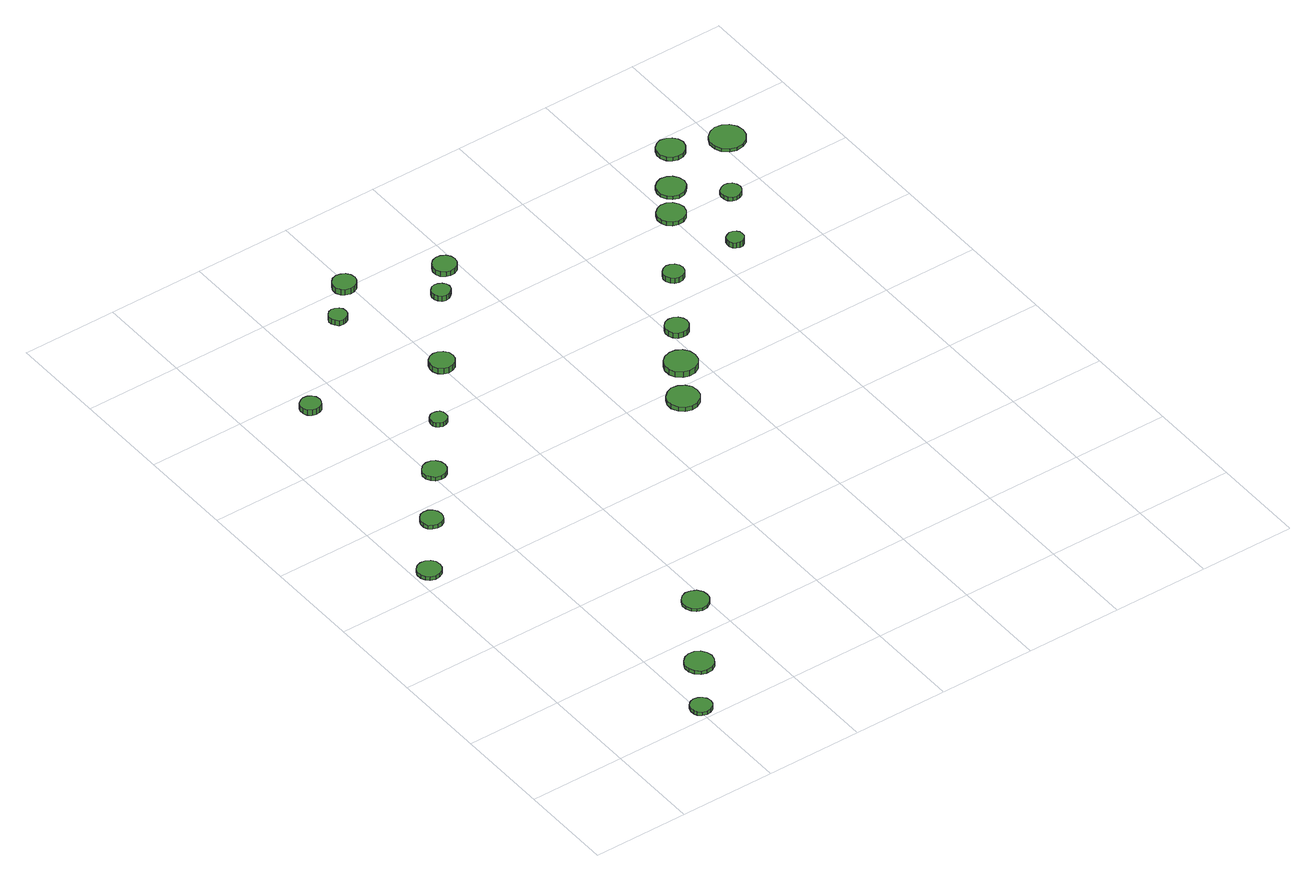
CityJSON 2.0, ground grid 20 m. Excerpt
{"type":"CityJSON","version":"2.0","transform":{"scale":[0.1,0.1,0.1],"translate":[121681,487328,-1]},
"CityObjects":{
"tree1":{"type":"SolitaryVegetationObject","attributes":{"function":"something"},"geometry":[{"type":"MultiSurface","lod":"1","boundaries":[[[0,1,2,3,4,5,6,7,8,9,10,11,12,13,14]],[[15,16,17,18,19,20,21,22,23,24,25,26,27,28,29]],[[0,29,28,1]],[[1,28,27,2]],[[2,27,26,3]],[[3,26,25,4]],[[4,25,24,5]],[[5,24,23,6]],[[6,23,22,7]],[[7,22,21,8]],[[8,21,20,9]],[[9,20,19,10]],[[10,19,18,11]],[[11,18,17,12]],[[12,17,16,13]],[[13,16,15,14]],[[14,15,29,0]]]}]},
"tree2":{"type":"SolitaryVegetationObject","attributes":{"function":"something"},"geometry":[{"type":"MultiSurface","lod":"1","boundaries":[[[30,31,32,33,34,35,36,37,38,39,40,41,42,43,44]],[[45,46,47,48,49,50,51,52,53,54,55,56,57,58,59]],[[30,59,58,31]],[[31,58,57,32]],[[32,57,56,33]],[[33,56,55,34]],[[34,55,54,35]],[[35,54,53,36]],[[36,53,52,37]],[[37,52,51,38]],[[38,51,50,39]],[[39,50,49,40]],[[40,49,48,41]],[[41,48,47,42]],[[42,47,46,43]],[[43,46,45,44]],[[44,45,59,30]]]}]},
"tree3":{"type":"SolitaryVegetationObject","attributes":{"function":"something"},"geometry":[{"type":"MultiSurface","lod":"1","boundaries":[[[60,61,62,63,64,65,66,67,68,69,70,71,72,73,74]],[[75,76,77,78,79,80,81,82,83,84,85,86,87,88,89]],[[60,89,88,61]],[[61,88,87,62]],[[62,87,86,63]],[[63,86,85,64]],[[64,85,84,65]],[[65,84,83,66]],[[66,83,82,67]],[[67,82,81,68]],[[68,81,80,69]],[[69,80,79,70]],[[70,79,78,71]],[[71,78,77,72]],[[72,77,76,73]],[[73,76,75,74]],[[74,75,89,60]]]}]},
"tree4":{"type":"SolitaryVegetationObject","attributes":{"function":"something"},"geometry":[{"type":"MultiSurface","lod":"1","boundaries":[[[90,91,92,93,94,95,96,97,98,99,100,101,102,103,104]],[[105,106,107,108,109,110,111,112,113,114,115,116,117,118,119]],[[90,119,118,91]],[[91,118,117,92]],[[92,117,116,93]],[[93,116,115,94]],[[94,115,114,95]],[[95,114,113,96]],[[96,113,112,97]],[[97,112,111,98]],[[98,111,110,99]],[[99,110,109,100]],[[100,109,108,101]],[[101,108,107,102]],[[102,107,106,103]],[[103,106,105,104]],[[104,105,119,90]]]}]},
"tree5":{"type":"SolitaryVegetationObject","attributes":{"function":"something"},"geometry":[{"type":"MultiSurface","lod":"1","boundaries":[[[120,121,122,123,124,125,126,127,128,129,130,131,132,133,134]],[[135,136,137,138,139,140,141,142,143,144,145,146,147,148,149]],[[120,149,148,121]],[[121,148,147,122]],[[122,147,146,123]],[[123,146,145,124]],[[124,145,144,125]],[[125,144,143,126]],[[126,143,142,127]],[[127,142,141,128]],[[128,141,140,129]],[[129,140,139,130]],[[130,139,138,131]],[[131,138,137,132]],[[132,137,136,133]],[[133,136,135,134]],[[134,135,149,120]]]}]},
"tree6":{"type":"SolitaryVegetationObject","attributes":{"function":"something"},"geometry":[{"type":"MultiSurface","lod":"1","boundaries":[[[150,151,152,153,154,155,156,157,158,159,160,161,162,163,164]],[[165,166,167,168,169,170,171,172,173,174,175,176,177,178,179]],[[150,179,178,151]],[[151,178,177,152]],[[152,177,176,153]],[[153,176,175,154]],[[154,175,174,155]],[[155,174,173,156]],[[156,173,172,157]],[[157,172,171,158]],[[158,171,170,159]],[[159,170,169,160]],[[160,169,168,161]],[[161,168,167,162]],[[162,167,166,163]],[[163,166,165,164]],[[164,165,179,150]]]}]},
"tree7":{"type":"SolitaryVegetationObject","attributes":{"function":"something"},"geometry":[{"type":"MultiSurface","lod":"1","boundaries":[[[180,181,182,183,184,185,186,187,188,189,190,191,192,193,194]],[[195,196,197,198,199,200,201,202,203,204,205,206,207,208,209]],[[180,209,208,181]],[[181,208,207,182]],[[182,207,206,183]],[[183,206,205,184]],[[184,205,204,185]],[[185,204,203,186]],[[186,203,202,187]],[[187,202,201,188]],[[188,201,200,189]],[[189,200,199,190]],[[190,199,198,191]],[[191,198,197,192]],[[192,197,196,193]],[[193,196,195,194]],[[194,195,209,180]]]}]},
"tree8":{"type":"SolitaryVegetationObject","attributes":{"function":"something"},"geometry":[{"type":"MultiSurface","lod":"1","boundaries":[[[210,211,212,213,214,215,216,217,218,219,220,221,222,223,224]],[[225,226,227,228,229,230,231,232,233,234,235,236,237,238,239]],[[210,239,238,211]],[[211,238,237,212]],[[212,237,236,213]],[[213,236,235,214]],[[214,235,234,215]],[[215,234,233,216]],[[216,233,232,217]],[[217,232,231,218]],[[218,231,230,219]],[[219,230,229,220]],[[220,229,228,221]],[[221,228,227,222]],[[222,227,226,223]],[[223,226,225,224]],[[224,225,239,210]]]}]},
"tree9":{"type":"SolitaryVegetationObject","attributes":{"function":"something"},"geometry":[{"type":"MultiSurface","lod":"1","boundaries":[[[240,241,242,243,244,245,246,247,248,249,250,251,252,253,254]],[[255,256,257,258,259,260,261,262,263,264,265,266,267,268,269]],[[240,269,268,241]],[[241,268,267,242]],[[242,267,266,243]],[[243,266,265,244]],[[244,265,264,245]],[[245,264,263,246]],[[246,263,262,247]],[[247,262,261,248]],[[248,261,260,249]],[[249,260,259,250]],[[250,259,258,251]],[[251,258,257,252]],[[252,257,256,253]],[[253,256,255,254]],[[254,255,269,240]]]}]},
"tree10":{"type":"SolitaryVegetationObject","attributes":{"function":"something"},"geometry":[{"type":"MultiSurface","lod":"1","boundaries":[[[270,271,272,273,274,275,276,277,278,279,280,281,282,283,284]],[[285,286,287,288,289,290,291,292,293,294,295,296,297,298,299]],[[270,299,298,271]],[[271,298,297,272]],[[272,297,296,273]],[[273,296,295,274]],[[274,295,294,275]],[[275,294,293,276]],[[276,293,292,277]],[[277,292,291,278]],[[278,291,290,279]],[[279,290,289,280]],[[280,289,288,281]],[[281,288,287,282]],[[282,287,286,283]],[[283,286,285,284]],[[284,285,299,270]]]}]},
"tree11":{"type":"SolitaryVegetationObject","attributes":{"function":"something"},"geometry":[{"type":"MultiSurface","lod":"1","boundaries":[[[300,301,302,303,304,305,306,307,308,309,310,311,312,313,314]],[[315,316,317,318,319,320,321,322,323,324,325,326,327,328,329]],[[300,329,328,301]],[[301,328,327,302]],[[302,327,326,303]],[[303,326,325,304]],[[304,325,324,305]],[[305,324,323,306]],[[306,323,322,307]],[[307,322,321,308]],[[308,321,320,309]],[[309,320,319,310]],[[310,319,318,311]],[[311,318,317,312]],[[312,317,316,313]],[[313,316,315,314]],[[314,315,329,300]]]}]},
"tree12":{"type":"SolitaryVegetationObject","attributes":{"function":"something"},"geometry":[{"type":"MultiSurface","lod":"1","boundaries":[[[330,331,332,333,334,335,336,337,338,339,340,341,342,343,344]],[[345,346,347,348,349,350,351,352,353,354,355,356,357,358,359]],[[330,359,358,331]],[[331,358,357,332]],[[332,357,356,333]],[[333,356,355,334]],[[334,355,354,335]],[[335,354,353,336]],[[336,353,352,337]],[[337,352,351,338]],[[338,351,350,339]],[[339,350,349,340]],[[340,349,348,341]],[[341,348,347,342]],[[342,347,346,343]],[[343,346,345,344]],[[344,345,359,330]]]}]},
"tree13":{"type":"SolitaryVegetationObject","attributes":{"function":"something"},"geometry":[{"type":"MultiSurface","lod":"1","boundaries":[[[360,361,362,363,364,365,366,367,368,369,370,371,372,373,374]],[[375,376,377,378,379,380,381,382,383,384,385,386,387,388,389]],[[360,389,388,361]],[[361,388,387,362]],[[362,387,386,363]],[[363,386,385,364]],[[364,385,384,365]],[[365,384,383,366]],[[366,383,382,367]],[[367,382,381,368]],[[368,381,380,369]],[[369,380,379,370]],[[370,379,378,371]],[[371,378,377,372]],[[372,377,376,373]],[[373,376,375,374]],[[374,375,389,360]]]}]},
"tree14":{"type":"SolitaryVegetationObject","attributes":{"function":"something"},"geometry":[{"type":"MultiSurface","lod":"1","boundaries":[[[390,391,392,393,394,395,396,397,398,399,400,401,402,403,404]],[[405,406,407,408,409,410,411,412,413,414,415,416,417,418,419]],[[390,419,418,391]],[[391,418,417,392]],[[392,417,416,393]],[[393,416,415,394]],[[394,415,414,395]],[[395,414,413,396]],[[396,413,412,397]],[[397,412,411,398]],[[398,411,410,399]],[[399,410,409,400]],[[400,409,408,401]],[[401,408,407,402]],[[402,407,406,403]],[[403,406,405,404]],[[404,405,419,390]]]}]},
"tree15":{"type":"SolitaryVegetationObject","attributes":{"function":"something"},"geometry":[{"type":"MultiSurface","lod":"1","boundaries":[[[420,421,422,423,424,425,426,427,428,429,430,431,432,433,434]],[[435,436,437,438,439,440,441,442,443,444,445,446,447,448,449]],[[420,449,448,421]],[[421,448,447,422]],[[422,447,446,423]],[[423,446,445,424]],[[424,445,444,425]],[[425,444,443,426]],[[426,443,442,427]],[[427,442,441,428]],[[428,441,440,429]],[[429,440,439,430]],[[430,439,438,431]],[[431,438,437,432]],[[432,437,436,433]],[[433,436,435,434]],[[434,435,449,420]]]}]},
"tree16":{"type":"SolitaryVegetationObject","attributes":{"function":"something"},"geometry":[{"type":"MultiSurface","lod":"1","boundaries":[[[450,451,452,453,454,455,456,457,458,459,460,461,462,463,464]],[[465,466,467,468,469,470,471,472,473,474,475,476,477,478,479]],[[450,479,478,451]],[[451,478,477,452]],[[452,477,476,453]],[[453,476,475,454]],[[454,475,474,455]],[[455,474,473,456]],[[456,473,472,457]],[[457,472,471,458]],[[458,471,470,459]],[[459,470,469,460]],[[460,469,468,461]],[[461,468,467,462]],[[462,467,466,463]],[[463,466,465,464]],[[464,465,479,450]]]}]},
"tree17":{"type":"SolitaryVegetationObject","attributes":{"function":"something"},"geometry":[{"type":"MultiSurface","lod":"1","boundaries":[[[480,481,482,483,484,485,486,487,488,489,490,491,492,493,494]],[[495,496,497,498,499,500,501,502,503,504,505,506,507,508,509]],[[480,509,508,481]],[[481,508,507,482]],[[482,507,506,483]],[[483,506,505,484]],[[484,505,504,485]],[[485,504,503,486]],[[486,503,502,487]],[[487,502,501,488]],[[488,501,500,489]],[[489,500,499,490]],[[490,499,498,491]],[[491,498,497,492]],[[492,497,496,493]],[[493,496,495,494]],[[494,495,509,480]]]}]},
"tree18":{"type":"SolitaryVegetationObject","attributes":{"function":"something"},"geometry":[{"type":"MultiSurface","lod":"1","boundaries":[[[510,511,512,513,514,515,516,517,518,519,520,521,522,523,524]],[[525,526,527,528,529,530,531,532,533,534,535,536,537,538,539]],[[510,539,538,511]],[[511,538,537,512]],[[512,537,536,513]],[[513,536,535,514]],[[514,535,534,515]],[[515,534,533,516]],[[516,533,532,517]],[[517,532,531,518]],[[518,531,530,519]],[[519,530,529,520]],[[520,529,528,521]],[[521,528,527,522]],[[522,527,526,523]],[[523,526,525,524]],[[524,525,539,510]]]}]},
"tree19":{"type":"SolitaryVegetationObject","attributes":{"function":"something"},"geometry":[{"type":"MultiSurface","lod":"1","boundaries":[[[540,541,542,543,544,545,546,547,548,549,550,551,552,553,554]],[[555,556,557,558,559,560,561,562,563,564,565,566,567,568,569]],[[540,569,568,541]],[[541,568,567,542]],[[542,567,566,543]],[[543,566,565,544]],[[544,565,564,545]],[[545,564,563,546]],[[546,563,562,547]],[[547,562,561,548]],[[548,561,560,549]],[[549,560,559,550]],[[550,559,558,551]],[[551,558,557,552]],[[552,557,556,553]],[[553,556,555,554]],[[554,555,569,540]]]}]},
"tree20":{"type":"SolitaryVegetationObject","attributes":{"function":"something"},"geometry":[{"type":"MultiSurface","lod":"1","boundaries":[[[570,571,572,573,574,575,576,577,578,579,580,581,582,583,584]],[[585,586,587,588,589,590,591,592,593,594,595,596,597,598,599]],[[570,599,598,571]],[[571,598,597,572]],[[572,597,596,573]],[[573,596,595,574]],[[574,595,594,575]],[[575,594,593,576]],[[576,593,592,577]],[[577,592,591,578]],[[578,591,590,579]],[[579,590,589,580]],[[580,589,588,581]],[[581,588,587,582]],[[582,587,586,583]],[[583,586,585,584]],[[584,585,599,570]]]}]},
"tree21":{"type":"SolitaryVegetationObject","attributes":{"function":"something"},"geometry":[{"type":"MultiSurface","lod":"1","boundaries":[[[600,601,602,603,604,605,606,607,608,609,610,611,612,613,614]],[[615,616,617,618,619,620,621,622,623,624,625,626,627,628,629]],[[600,629,628,601]],[[601,628,627,602]],[[602,627,626,603]],[[603,626,625,604]],[[604,625,624,605]],[[605,624,623,606]],[[606,623,622,607]],[[607,622,621,608]],[[608,621,620,609]],[[609,620,619,610]],[[610,619,618,611]],[[611,618,617,612]],[[612,617,616,613]],[[613,616,615,614]],[[614,615,629,600]]]}]},
"tree22":{"type":"SolitaryVegetationObject","attributes":{"function":"something"},"geometry":[{"type":"MultiSurface","lod":"1","boundaries":[[[630,631,632,633,634,635,636,637,638,639,640,641,642,643,644]],[[645,646,647,648,649,650,651,652,653,654,655,656,657,658,659]],[[630,659,658,631]],[[631,658,657,632]],[[632,657,656,633]],[[633,656,655,634]],[[634,655,654,635]],[[635,654,653,636]],[[636,653,652,637]],[[637,652,651,638]],[[638,651,650,639]],[[639,650,649,640]],[[640,649,648,641]],[[641,648,647,642]],[[642,647,646,643]],[[643,646,645,644]],[[644,645,659,630]]]}]},
"tree23":{"type":"SolitaryVegetationObject","attributes":{"function":"something"},"geometry":[{"type":"MultiSurface","lod":"1","boundaries":[[[660,661,662,663,664,665,666,667,668,669,670,671,672,673,674]],[[675,676,677,678,679,680,681,682,683,684,685,686,687,688,689]],[[660,689,688,661]],[[661,688,687,662]],[[662,687,686,663]],[[663,686,685,664]],[[664,685,684,665]],[[665,684,683,666]],[[666,683,682,667]],[[667,682,681,668]],[[668,681,680,669]],[[669,680,679,670]],[[670,679,678,671]],[[671,678,677,672]],[[672,677,676,673]],[[673,676,675,674]],[[674,675,689,660]]]}]}
},
"vertices":[
[230,29,14],[228,38,14],[223,45,14],[215,50,14],[206,51,14],[197,48,14],[190,42,14],[187,33,14],[187,24,14],[190,16,14],[197,10,14],[206,7,14],[215,8,14],[223,13,14],[228,20,14],[228,20,6],[223,13,6],[215,8,6],[206,7,6],[197,10,6],[190,16,6],[187,24,6],[187,33,6],[190,42,6],[197,48,6],[206,51,6],[215,50,6],[223,45,6],[228,38,6],[230,29,6],
[54,643,17],[52,653,17],[46,661,17],[37,666,17],[27,667,17],[17,664,17],[10,657,17],[6,648,17],[6,638,17],[10,629,17],[17,622,17],[27,619,17],[37,620,17],[46,625,17],[52,633,17],[52,633,9],[46,625,9],[37,620,9],[27,619,9],[17,622,9],[10,629,9],[6,638,9],[6,648,9],[10,657,9],[17,664,9],[27,667,9],[37,666,9],[46,661,9],[52,653,9],[54,643,9],
[309,133,14],[306,145,14],[299,155,14],[289,161,14],[276,162,14],[265,158,14],[256,150,14],[251,139,14],[251,127,14],[256,116,14],[265,107,14],[276,104,14],[289,105,14],[299,111,14],[306,121,14],[306,121,6],[299,111,6],[289,105,6],[276,104,6],[265,107,6],[256,116,6],[251,127,6],[251,139,6],[256,150,6],[265,158,6],[276,162,6],[289,161,6],[299,155,6],[306,145,6],[309,133,6],
[142,758,18],[140,767,18],[135,775,18],[127,780,18],[117,781,18],[108,778,18],[101,771,18],[98,763,18],[98,753,18],[101,745,18],[108,739,18],[117,736,18],[127,737,18],[135,741,18],[140,749,18],[140,749,9],[135,741,9],[127,737,9],[117,736,9],[108,739,9],[101,745,9],[98,753,9],[98,763,9],[101,771,9],[108,778,9],[117,781,9],[127,780,9],[135,775,9],[140,767,9],[142,758,9],
[407,281,13],[405,292,13],[398,302,13],[388,307,13],[377,309,13],[366,305,13],[358,297,13],[353,287,13],[353,276,13],[358,265,13],[366,258,13],[377,254,13],[388,255,13],[398,261,13],[405,270,13],[405,270,7],[398,261,7],[388,255,7],[377,254,7],[366,258,7],[358,265,7],[353,276,7],[353,287,7],[358,297,7],[366,305,7],[377,309,7],[388,307,7],[398,302,7],[405,292,7],[407,281,7],
[232,870,17],[230,880,17],[224,888,17],[216,893,17],[206,894,17],[196,891,17],[189,884,17],[184,875,17],[184,865,17],[189,856,17],[196,849,17],[206,846,17],[216,847,17],[224,852,17],[230,860,17],[230,860,8],[224,852,8],[216,847,8],[206,846,8],[196,849,8],[189,856,8],[184,865,8],[184,875,8],[189,884,8],[196,891,8],[206,894,8],[216,893,8],[224,888,8],[230,880,8],[232,870,8],
[152,1155,22],[150,1164,22],[145,1171,22],[138,1175,22],[129,1176,22],[121,1173,22],[114,1168,22],[111,1160,22],[111,1151,22],[114,1143,22],[121,1137,22],[129,1135,22],[138,1136,22],[145,1140,22],[150,1147,22],[150,1147,9],[145,1140,9],[138,1136,9],[129,1135,9],[121,1137,9],[114,1143,9],[111,1151,9],[111,1160,9],[114,1168,9],[121,1173,9],[129,1176,9],[138,1175,9],[145,1171,9],[150,1164,9],[152,1155,9],
[319,985,18],[318,992,18],[314,998,18],[308,1001,18],[300,1002,18],[294,1000,18],[288,995,18],[285,989,18],[285,981,18],[288,975,18],[294,970,18],[300,968,18],[308,969,18],[314,972,18],[318,978,18],[318,978,8],[314,972,8],[308,969,8],[300,968,8],[294,970,8],[288,975,8],[285,981,8],[285,989,8],[288,995,8],[294,1000,8],[300,1002,8],[308,1001,8],[314,998,8],[318,992,8],[319,985,8],
[338,1327,28],[337,1334,28],[332,1340,28],[325,1344,28],[318,1345,28],[310,1343,28],[305,1337,28],[301,1330,28],[301,1323,28],[305,1316,28],[310,1310,28],[318,1308,28],[325,1309,28],[332,1313,28],[337,1319,28],[337,1319,16],[332,1313,16],[325,1309,16],[318,1308,16],[310,1310,16],[305,1316,16],[301,1323,16],[301,1330,16],[305,1337,16],[310,1343,16],[318,1345,16],[325,1344,16],[332,1340,16],[337,1334,16],[338,1327,16],
[426,1109,24],[424,1119,24],[417,1128,24],[408,1133,24],[398,1134,24],[388,1131,24],[380,1124,24],[376,1114,24],[376,1104,24],[380,1094,24],[388,1087,24],[398,1084,24],[408,1085,24],[417,1090,24],[424,1099,24],[424,1099,11],[417,1090,11],[408,1085,11],[398,1084,11],[388,1087,11],[380,1094,11],[376,1104,11],[376,1114,11],[380,1124,11],[388,1131,11],[398,1134,11],[408,1133,11],[417,1128,11],[424,1119,11],[426,1109,11],
[410,1397,26],[408,1407,26],[402,1415,26],[393,1420,26],[384,1421,26],[374,1418,26],[367,1411,26],[363,1402,26],[363,1392,26],[367,1383,26],[374,1377,26],[384,1374,26],[393,1375,26],[402,1380,26],[408,1388,26],[408,1388,13],[402,1380,13],[393,1375,13],[384,1374,13],[374,1377,13],[367,1383,13],[363,1392,13],[363,1402,13],[367,1411,13],[374,1418,13],[384,1421,13],[393,1420,13],[402,1415,13],[408,1407,13],[410,1397,13],
[539,1274,24],[537,1282,24],[532,1288,24],[525,1292,24],[517,1293,24],[510,1291,24],[504,1285,24],[501,1278,24],[501,1270,24],[504,1263,24],[510,1257,24],[517,1255,24],[525,1256,24],[532,1260,24],[537,1266,24],[537,1266,12],[532,1260,12],[525,1256,12],[517,1255,12],[510,1257,12],[504,1263,12],[501,1270,12],[501,1278,12],[504,1285,12],[510,1291,12],[517,1293,12],[525,1292,12],[532,1288,12],[537,1282,12],[539,1274,12],
[738,765,17],[736,779,17],[728,789,17],[716,796,17],[703,798,17],[690,793,17],[680,784,17],[674,772,17],[674,759,17],[680,746,17],[690,737,17],[703,733,17],[716,735,17],[728,741,17],[736,752,17],[736,752,7],[728,741,7],[716,735,7],[703,733,7],[690,737,7],[680,746,7],[674,759,7],[674,772,7],[680,784,7],[690,793,7],[703,798,7],[716,796,7],[728,789,7],[736,779,7],[738,765,7],
[597,1336,19],[595,1346,19],[589,1354,19],[580,1359,19],[570,1360,19],[561,1357,19],[553,1350,19],[549,1341,19],[549,1331,19],[553,1322,19],[561,1315,19],[570,1312,19],[580,1313,19],[589,1318,19],[595,1326,19],[595,1326,7],[589,1318,7],[580,1313,7],[570,1312,7],[561,1315,7],[553,1322,7],[549,1331,7],[549,1341,7],[553,1350,7],[561,1357,7],[570,1360,7],[580,1359,7],[589,1354,7],[595,1346,7],[597,1336,7],
[794,847,20],[791,861,20],[783,872,20],[771,879,20],[758,880,20],[745,876,20],[734,867,20],[729,854,20],[729,840,20],[734,828,20],[745,819,20],[758,815,20],[771,816,20],[783,823,20],[791,834,20],[791,834,7],[783,823,7],[771,816,7],[758,815,7],[745,819,7],[734,828,7],[729,840,7],[729,854,7],[734,867,7],[745,876,7],[758,880,7],[771,879,7],[783,872,7],[791,861,7],[794,847,7],
[837,932,24],[835,941,24],[829,949,24],[821,954,24],[811,955,24],[801,952,24],[794,945,24],[790,936,24],[790,927,24],[794,918,24],[801,911,24],[811,908,24],[821,909,24],[829,914,24],[835,922,24],[835,922,12],[829,914,12],[821,909,12],[811,908,12],[801,911,12],[794,918,12],[790,927,12],[790,936,12],[794,945,12],[801,952,12],[811,955,12],[821,954,12],[829,949,12],[835,941,12],[837,932,12],
[921,1060,25],[919,1069,25],[914,1076,25],[906,1080,25],[898,1081,25],[889,1078,25],[883,1072,25],[879,1064,25],[879,1056,25],[883,1048,25],[889,1042,25],[898,1039,25],[906,1040,25],[914,1044,25],[919,1051,25],[919,1051,13],[914,1044,13],[906,1040,13],[898,1039,13],[889,1042,13],[883,1048,13],[879,1056,13],[879,1064,13],[883,1072,13],[889,1078,13],[898,1081,13],[906,1080,13],[914,1076,13],[919,1069,13],[921,1060,13],
[1032,1208,16],[1029,1220,16],[1022,1230,16],[1012,1236,16],[1000,1237,16],[989,1233,16],[980,1225,16],[975,1214,16],[975,1202,16],[980,1192,16],[989,1184,16],[1000,1180,16],[1012,1181,16],[1022,1187,16],[1029,1197,16],[1029,1197,7],[1022,1187,7],[1012,1181,7],[1000,1180,7],[989,1184,7],[980,1192,7],[975,1202,7],[975,1214,7],[980,1225,7],[989,1233,7],[1000,1237,7],[1012,1236,7],[1022,1230,7],[1029,1220,7],[1032,1208,7],
[1070,1075,22],[1069,1082,22],[1065,1087,22],[1059,1091,22],[1052,1092,22],[1045,1089,22],[1039,1085,22],[1037,1078,22],[1037,1071,22],[1039,1064,22],[1045,1060,22],[1052,1057,22],[1059,1058,22],[1065,1062,22],[1069,1068,22],[1069,1068,9],[1065,1062,9],[1059,1058,9],[1052,1057,9],[1045,1060,9],[1039,1064,9],[1037,1071,9],[1037,1078,9],[1039,1085,9],[1045,1089,9],[1052,1092,9],[1059,1091,9],[1065,1087,9],[1069,1082,9],[1070,1075,9],
[1078,1270,15],[1075,1282,15],[1068,1292,15],[1058,1298,15],[1045,1300,15],[1034,1296,15],[1025,1288,15],[1020,1277,15],[1020,1264,15],[1025,1253,15],[1034,1245,15],[1045,1241,15],[1058,1243,15],[1068,1249,15],[1075,1258,15],[1075,1258,7],[1068,1249,7],[1058,1243,7],[1045,1241,7],[1034,1245,7],[1025,1253,7],[1020,1264,7],[1020,1277,7],[1025,1288,7],[1034,1296,7],[1045,1300,7],[1058,1298,7],[1068,1292,7],[1075,1282,7],[1078,1270,7],
[1152,1194,16],[1150,1203,16],[1145,1210,16],[1137,1214,16],[1129,1215,16],[1121,1212,16],[1114,1206,16],[1111,1199,16],[1111,1190,16],[1114,1182,16],[1121,1176,16],[1129,1174,16],[1137,1175,16],[1145,1179,16],[1150,1186,16],[1150,1186,7],[1145,1179,7],[1137,1175,7],[1129,1174,7],[1121,1176,7],[1114,1182,7],[1111,1190,7],[1111,1199,7],[1114,1206,7],[1121,1212,7],[1129,1215,7],[1137,1214,7],[1145,1210,7],[1150,1203,7],[1152,1194,7],
[1142,1360,16],[1139,1372,16],[1132,1381,16],[1122,1387,16],[1110,1389,16],[1099,1385,16],[1090,1377,16],[1085,1366,16],[1085,1354,16],[1090,1343,16],[1099,1335,16],[1110,1332,16],[1122,1333,16],[1132,1339,16],[1139,1348,16],[1139,1348,7],[1132,1339,7],[1122,1333,7],[1110,1332,7],[1099,1335,7],[1090,1343,7],[1085,1354,7],[1085,1366,7],[1090,1377,7],[1099,1385,7],[1110,1389,7],[1122,1387,7],[1132,1381,7],[1139,1372,7],[1142,1360,7],
[1254,1325,14],[1251,1339,14],[1242,1352,14],[1230,1359,14],[1215,1361,14],[1201,1356,14],[1189,1346,14],[1183,1332,14],[1183,1317,14],[1189,1304,14],[1201,1294,14],[1215,1289,14],[1230,1291,14],[1242,1298,14],[1251,1310,14],[1251,1310,7],[1242,1298,7],[1230,1291,7],[1215,1289,7],[1201,1294,7],[1189,1304,7],[1183,1317,7],[1183,1332,7],[1189,1346,7],[1201,1356,7],[1215,1361,7],[1230,1359,7],[1242,1352,7],[1251,1339,7],[1254,1325,7]
]}
